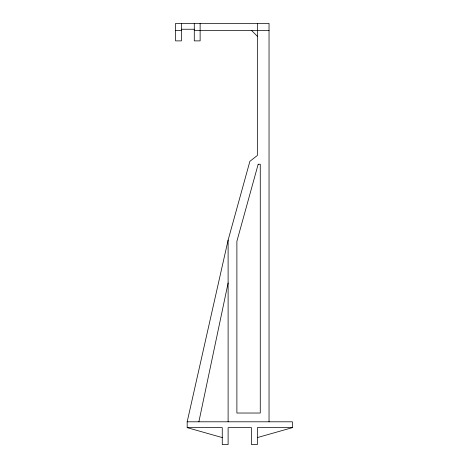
<?xml version="1.0" encoding="UTF-8"?>
<svg xmlns="http://www.w3.org/2000/svg" width="468" height="468" viewBox="0 0 468 468"><rect width="100%" height="100%" fill="white"/><g stroke="black" fill="none" stroke-linecap="round" stroke-linejoin="round"><path stroke-width="0.7" d="M198.877 421.797L228.109 282.953M222.265 437.586L187.182 427.647L187.182 421.797L228.109 240.107L249.883 161.325L257.347 155.475L257.347 23.4M257.347 437.586L292.424 427.647L292.424 421.797L187.182 421.797M181.42 29.244L194.284 29.244M175.576 30.414L181.42 30.414M194.284 30.414L269.036 30.414M187.182 427.647L222.265 427.647L222.265 444.6L228.109 444.6L228.109 427.647L251.497 427.647L251.497 444.6L257.347 444.6L257.347 427.647L292.424 427.647M251.497 30.414L257.347 36.264M269.036 421.797L269.036 23.4L175.576 23.4L175.576 40.88L181.42 40.88L181.42 23.4M228.109 240.107L228.109 421.797M200.129 23.4L200.129 40.88L194.284 40.88L194.284 23.4M258.172 164.25L236.884 241.301L236.884 413.028L260.266 413.028L260.266 164.25L258.172 164.25"/></g></svg>
